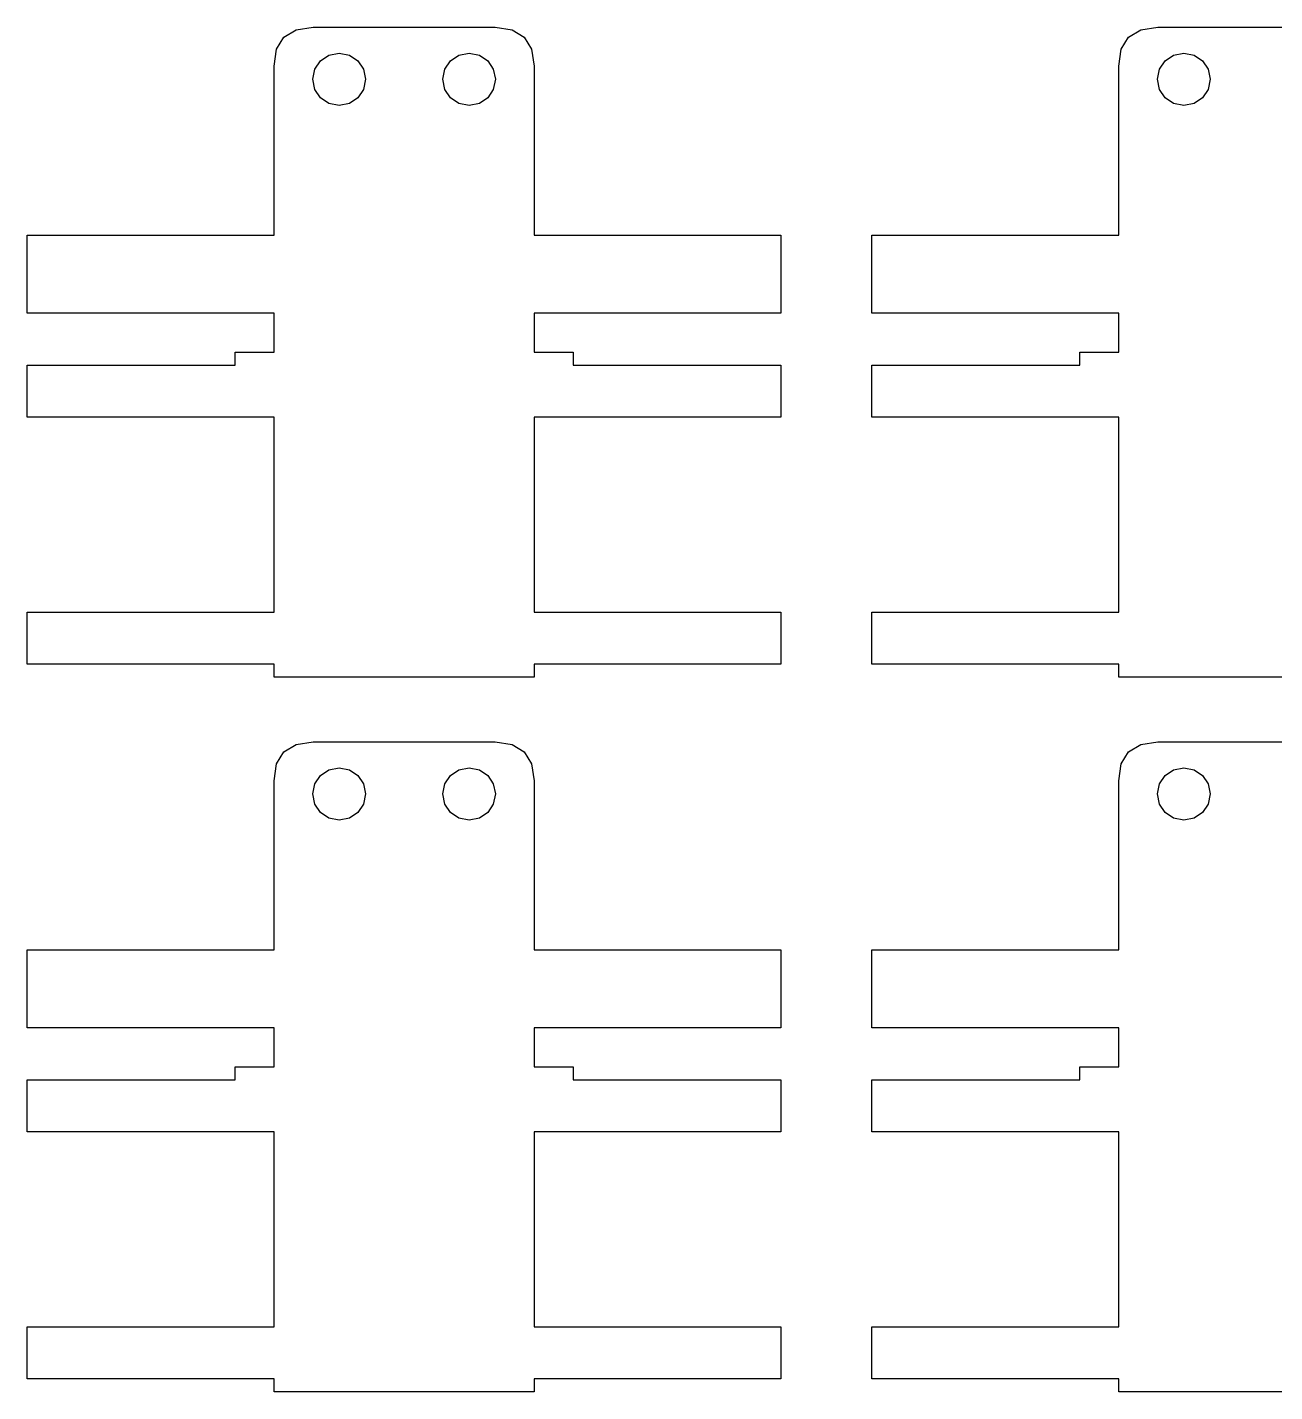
# Model space of a CAD drawing. Extents: x 0 to 450, y -1 to 305.
# Drawn here: x 161 to 257, y 200 to 305 of the extents above; entities that cross this region are included whole.
import ezdxf

# ---------------------------------------------------------------- set-up
doc = ezdxf.new("R2010")
doc.units = 0
doc.layers.add('Layer_1', color=7, linetype='CONTINUOUS')

msp = doc.modelspace()

# ---------------------------------------------------------------- linework, layer by layer
at = {"layer": 'Layer_1', "color": 7}
for points in [[(179.999979, 302.000025), (180.187487, 303.312525), (180.749984, 304.250025), (181.68747, 304.812525), (182.999973, 305.000025), (196.999973, 305.000025), (198.312476, 304.812525), (199.24999, 304.250025), (199.812487, 303.312525), (199.999995, 302.000025), (199.999995, 289.000026), (218.999985, 289.000026), (218.999985, 283.000027), (199.999995, 283.000027), (199.999995, 280.000024), (202.999989, 280.000024), (202.999989, 279.000026), (218.999985, 279.000026), (218.999985, 275.000026), (199.999995, 275.000026), (199.999995, 260.000036), (218.999985, 260.000036), (218.999985, 256.000016), (199.999995, 256.000016), (199.999995, 255.000018), (179.999979, 255.000018), (179.999979, 256.000016), (160.999988, 256.000016), (160.999988, 260.000036), (179.999979, 260.000036), (179.999979, 275.000026), (160.999988, 275.000026), (160.999988, 279.000026), (176.999985, 279.000026), (176.999985, 280.000024), (179.999979, 280.000024), (179.999979, 283.000027), (160.999988, 283.000027), (160.999988, 289.000026), (179.999979, 289.000026), (179.999979, 302.000025)], [(244.99999, 302.000025), (245.187498, 303.312525), (245.749995, 304.250025), (246.687481, 304.812525), (247.999984, 305.000025), (261.999984, 305.000025)], [(187.02372, 301.000025), (186.864684, 300.214669), (186.430977, 299.57334), (185.787705, 299.140942), (184.99997, 298.982387), (184.212235, 299.140942), (183.568962, 299.57334), (183.135256, 300.214669), (182.97622, 301.000025), (183.135256, 301.78538), (183.568962, 302.42671), (184.212235, 302.859107), (184.99997, 303.017662), (185.787705, 302.859107), (186.430977, 302.42671), (186.864684, 301.78538), (187.02372, 301.000025)], [(197.023728, 301.000025), (196.864692, 300.214669), (196.430986, 299.57334), (195.787713, 299.140942), (194.999978, 298.982387), (194.212243, 299.140942), (193.568971, 299.57334), (193.135264, 300.214669), (192.976228, 301.000025), (193.135264, 301.78538), (193.568971, 302.42671), (194.212243, 302.859107), (194.999978, 303.017662), (195.787713, 302.859107), (196.430986, 302.42671), (196.864692, 301.78538), (197.023728, 301.000025)], [(252.023731, 301.000025), (251.864695, 300.214669), (251.430989, 299.57334), (250.787716, 299.140942), (249.999981, 298.982387), (249.212246, 299.140942), (248.568974, 299.57334), (248.135267, 300.214669), (247.976231, 301.000025), (248.135267, 301.78538), (248.568974, 302.42671), (249.212246, 302.859107), (249.999981, 303.017662), (250.787716, 302.859107), (251.430989, 302.42671), (251.864695, 301.78538), (252.023731, 301.000025)], [(265.000006, 255.000018), (244.99999, 255.000018), (244.99999, 256.000016), (226, 256.000016), (226, 260.000036), (244.99999, 260.000036), (244.99999, 275.000026), (226, 275.000026), (226, 279.000026), (241.999996, 279.000026), (241.999996, 280.000024), (244.99999, 280.000024), (244.99999, 283.000027), (226, 283.000027), (226, 289.000026), (244.99999, 289.000026), (244.99999, 302.000025)], [(179.999979, 247.000022), (180.187487, 248.312522), (180.749984, 249.250025), (181.68747, 249.812525), (182.999973, 250.000022), (196.999973, 250.000022), (198.312476, 249.812525), (199.24999, 249.250025), (199.812487, 248.312522), (199.999995, 247.000022), (199.999995, 234.000023), (218.999985, 234.000023), (218.999985, 228.000024), (199.999995, 228.000024), (199.999995, 225.000021), (202.999989, 225.000021), (202.999989, 224.000026), (218.999985, 224.000026), (218.999985, 220.000026), (199.999995, 220.000026), (199.999995, 205.000036), (218.999985, 205.000036), (218.999985, 201.000016), (199.999995, 201.000016), (199.999995, 200.000018), (179.999979, 200.000018), (179.999979, 201.000016), (160.999988, 201.000016), (160.999988, 205.000036), (179.999979, 205.000036), (179.999979, 220.000026), (160.999988, 220.000026), (160.999988, 224.000026), (176.999985, 224.000026), (176.999985, 225.000021), (179.999979, 225.000021), (179.999979, 228.000024), (160.999988, 228.000024), (160.999988, 234.000023), (179.999979, 234.000023), (179.999979, 247.000022)], [(244.99999, 247.000022), (245.187498, 248.312522), (245.749995, 249.250025), (246.687481, 249.812525), (247.999984, 250.000022), (261.999984, 250.000022)], [(187.02372, 246.000024), (186.864684, 245.214669), (186.430977, 244.573339), (185.787705, 244.140942), (184.99997, 243.982386), (184.212235, 244.140942), (183.568962, 244.573339), (183.135256, 245.214669), (182.97622, 246.000024), (183.135256, 246.785379), (183.568962, 247.426709), (184.212235, 247.859106), (184.99997, 248.017662), (185.787705, 247.859106), (186.430977, 247.426709), (186.864684, 246.785379), (187.02372, 246.000024)], [(197.023728, 246.000024), (196.864692, 245.214669), (196.430986, 244.573339), (195.787713, 244.140942), (194.999978, 243.982386), (194.212243, 244.140942), (193.568971, 244.573339), (193.135264, 245.214669), (192.976228, 246.000024), (193.135264, 246.785379), (193.568971, 247.426709), (194.212243, 247.859106), (194.999978, 248.017662), (195.787713, 247.859106), (196.430986, 247.426709), (196.864692, 246.785379), (197.023728, 246.000024)], [(252.023731, 246.000024), (251.864695, 245.214669), (251.430989, 244.573339), (250.787716, 244.140942), (249.999981, 243.982386), (249.212246, 244.140942), (248.568974, 244.573339), (248.135267, 245.214669), (247.976231, 246.000024), (248.135267, 246.785379), (248.568974, 247.426709), (249.212246, 247.859106), (249.999981, 248.017662), (250.787716, 247.859106), (251.430989, 247.426709), (251.864695, 246.785379), (252.023731, 246.000024)], [(265.000006, 200.000018), (244.99999, 200.000018), (244.99999, 201.000016), (226, 201.000016), (226, 205.000036), (244.99999, 205.000036), (244.99999, 220.000026), (226, 220.000026), (226, 224.000026), (241.999996, 224.000026), (241.999996, 225.000021), (244.99999, 225.000021), (244.99999, 228.000024), (226, 228.000024), (226, 234.000023), (244.99999, 234.000023), (244.99999, 247.000022)]]:
    msp.add_lwpolyline(points, dxfattribs=at)

doc.saveas('drawing.dxf')
